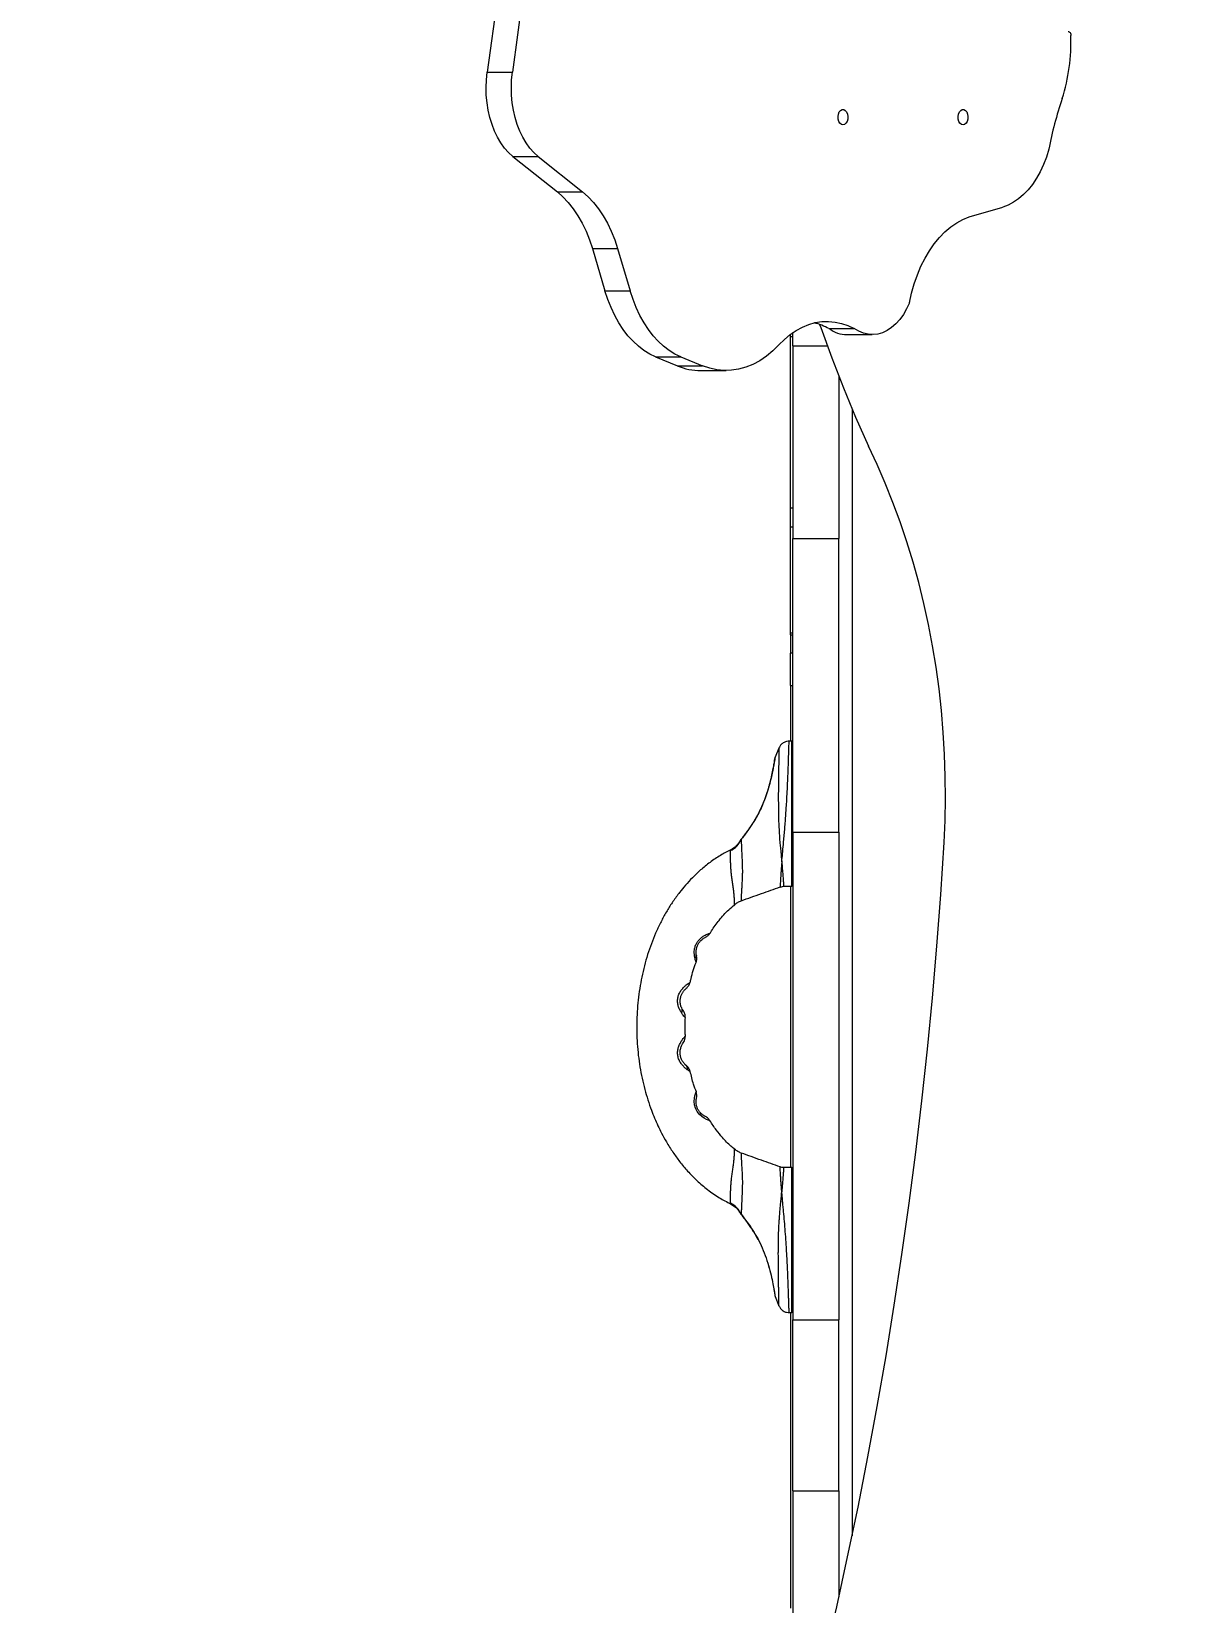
# Model space of a CAD drawing. Header units: millimetres. Extents: x -10374 to 11119, y -8221 to 9433.
# Drawn here: x 4682 to 5203, y 1272 to 1987 of the extents above; entities that cross this region are included whole.
import ezdxf

# ---------------------------------------------------------------- set-up
doc = ezdxf.new("R2010")
doc.units = ezdxf.units.MM
for name, color, linetype in [('DIKOM_ОБЪЕКТ', 7, 'Continuous'), ('DIKOM_РАЗМЕР_ЗОНА', 7, 'Continuous'), ('DIKOM_РАЗМЕР_ОБЪЕКТА', 7, 'Continuous')]:
    doc.layers.add(name, color=color, linetype=linetype)
doc.styles.add('style1', font='arial.ttf', dxfattribs={"width": 0.8})
doc.dimstyles.new('1-50', dxfattribs={"dimtxt": 300, "dimasz": 200, "dimexe": 100, "dimexo": 0, "dimgap": 100, "dimtad": 0, "dimdec": 0, "dimtxsty": 'style1', "dimcen": 0, "dimclrd": 7, "dimclre": 7, "dimadec": 1, "dimazin": 2, "dimtfac": 1, "dimtdec": 0, "dimtmove": 1, "dimatfit": 3, "dimfxl": 0, "dimlwd": 25, "dimlwe": 18, "dimarcsym": 0})

# ---------------------------------------------------------------- blocks, each defined once
blk = doc.blocks.new('*D15')
at = {"layer": 'Defpoints', "color": 0, "transparency": 16777216}
for p in [(-5227.87, 8308.78), (9119.43, -1150.4), (-5227.87, -1991.82)]:
    blk.add_point(p, dxfattribs=at)
at = {"layer": 'DIKOM_РАЗМЕР_ОБЪЕКТА', "color": 7, "lineweight": 18, "transparency": 16777216}
for p, q in [((-5227.87, -1991.82), (-5227.87, 8408.78)), ((9119.43, -1150.4), (9119.43, 8408.78))]:
    blk.add_line(p, q, dxfattribs=at)
at = {"layer": 'DIKOM_РАЗМЕР_ОБЪЕКТА', "color": 7, "lineweight": 25, "transparency": 16777216}
for p, q in [((-5027.87, 8308.78), (187.44, 8308.78)), ((8919.43, 8308.78), (1267.22, 8308.78))]:
    blk.add_line(p, q, dxfattribs=at)
at = {"layer": 'DIKOM_РАЗМЕР_ОБЪЕКТА', "color": 7, "transparency": 16777216}
for points in [[(-5027.87, 8342.11), (-5027.87, 8275.44), (-5227.87, 8308.78)], [(8919.43, 8342.11), (8919.43, 8275.44), (9119.43, 8308.78)]]:
    blk.add_solid(points, dxfattribs=at)
at = {"layer": 'DIKOM_РАЗМЕР_ОБЪЕКТА', "color": 0, "transparency": 16777216, "insert": (727.33, 8308.78), "char_height": 300, "attachment_point": 5, "style": 'style1'}
blk.add_mtext('14350', dxfattribs=at)
blk = doc.blocks.new('*D14')
at = {"layer": 'Defpoints', "color": 0, "transparency": 16777216}
for p in [(-7515.85, 9236.32), (11119.43, -1423.4), (-7515.85, -2401.58)]:
    blk.add_point(p, dxfattribs=at)
at = {"layer": 'DIKOM_РАЗМЕР_ЗОНА', "color": 7, "lineweight": 18, "transparency": 16777216}
for p, q in [((-7515.85, -2401.58), (-7515.85, 9336.32)), ((11119.43, -1423.4), (11119.43, 9336.32))]:
    blk.add_line(p, q, dxfattribs=at)
at = {"layer": 'DIKOM_РАЗМЕР_ЗОНА', "color": 7, "lineweight": 25, "transparency": 16777216}
for p, q in [((-7315.85, 9236.32), (77.56, 9236.32)), ((10919.43, 9236.32), (1157.34, 9236.32))]:
    blk.add_line(p, q, dxfattribs=at)
at = {"layer": 'DIKOM_РАЗМЕР_ЗОНА', "color": 7, "transparency": 16777216}
for points in [[(-7315.85, 9269.65), (-7315.85, 9202.98), (-7515.85, 9236.32)], [(10919.43, 9269.65), (10919.43, 9202.98), (11119.43, 9236.32)]]:
    blk.add_solid(points, dxfattribs=at)
at = {"layer": 'DIKOM_РАЗМЕР_ЗОНА', "color": 0, "transparency": 16777216, "insert": (617.45, 9236.32), "char_height": 300, "attachment_point": 5, "style": 'style1'}
blk.add_mtext('18650', dxfattribs=at)

msp = doc.modelspace()

# ---------------------------------------------------------------- linework, layer by layer
at = {"layer": 'DIKOM_ОБЪЕКТ', "color": 7, "linetype": 'Continuous', "lineweight": 15}
for p, q in [((4896.53, 2023.42), (4888.98, 1968.11)), ((4908.02, 2023.42), (4900.47, 1968.11)), ((4888.98, 1968.11), (4900.47, 1968.11)), ((4900.71, 1929.72), (4912.2, 1929.72)), ((4900.71, 1929.72), (4920.92, 1913.55)), ((4912.2, 1929.72), (4932.41, 1913.55)), ((4920.92, 1913.55), (4932.41, 1913.55)), ((5108.28, 1902.24), (5123.49, 1906.66)), ((4936.84, 1887.75), (4948.33, 1887.75)), ((4936.84, 1887.75), (4942.55, 1868.54)), ((4948.33, 1887.75), (4954.04, 1868.54)), ((4942.55, 1868.54), (4954.04, 1868.54)), ((5027, 1847.79), (5027, 1848.8)), ((5027, 1847.79), (5028, 1847.79)), ((5027, 1769.88), (5027, 1847.79)), ((5028, 1843.46), (5028, 1849.52)), ((5044.48, 1851.37), (5055.97, 1851.37)), ((5052.67, 1848.63), (5064.16, 1848.63)), ((4965.62, 1838.48), (4977.11, 1838.48)), ((4965.62, 1838.48), (4975.49, 1834.43)), ((4977.11, 1838.48), (4986.98, 1834.43)), ((5028, 1843.46), (5028, 1755.8)), ((5028, 1843.46), (5043.71, 1843.46)), ((4975.49, 1834.43), (4986.98, 1834.43)), ((4986.18, 1832.28), (4997.67, 1832.28)), ((5049, 1829.53), (5049, 1755.8)), ((5055, 1814.77), (5055, 1302.01)), ((5027, 1769.88), (5028, 1769.88)), ((5027, 1761.21), (5027, 1769.88)), ((5027, 1761.21), (5028, 1761.21)), ((5027, 1712.82), (5027, 1761.21)), ((5028, 1755.8), (5049, 1755.8)), ((5028, 1622.16), (5028, 1755.8)), ((5049, 1622.16), (5049, 1755.8)), ((5028, 1712.82), (5027, 1712.82)), ((5027, 1712.01), (5027, 1712.82)), ((5027, 1712.01), (5028, 1712.01)), ((5027, 1712.01), (5027, 1703.62)), ((5028, 1703.62), (5027, 1703.62)), ((5027, 1688.96), (5027, 1703.62)), ((5027, 1688.96), (5028, 1688.96)), ((5027, 1688.96), (5027, 1663.6)), ((5021.72, 1660.51), (5019.97, 1656.34)), ((5027.5, 1663.6), (5026.33, 1663.6)), ((5027.5, 1597.6), (5027.5, 1663.6)), ((5004.22, 1618.52), (5004.53, 1618.85)), ((5028, 1622.16), (5049, 1622.16)), ((5028, 1622.16), (5028, 1400.3)), ((5049, 1622.16), (5049, 1400.3)), ((5023, 1608.65), (5023, 1608.52)), ((5022.18, 1597.31), (5022.18, 1597.32)), ((5022.2, 1597.26), (5023.87, 1597.6)), ((5023.87, 1597.6), (5027.5, 1597.6)), ((5027, 1597.6), (5027, 1469.6)), ((5004.53, 1591), (5004.53, 1591.01)), ((4978.8, 1529.04), (4978.37, 1528.54)), ((4979.01, 1529.26), (4979.01, 1529.27)), ((4984.04, 1504.03), (4984.01, 1503.97)), ((4990.28, 1490.94), (4990.2, 1490.97)), ((5004.53, 1476.16), (5004.53, 1476.19)), ((5022.18, 1469.89), (5022.18, 1469.87)), ((5027.5, 1469.6), (5023.87, 1469.6)), ((5027.5, 1403.6), (5027.5, 1469.6)), ((5023, 1458.67), (5023, 1458.54)), ((5004.53, 1448.34), (5004.24, 1448.66)), ((5011.78, 1437.48), (5012.16, 1436.79)), ((5016.93, 1424.8), (5017.15, 1424.06)), ((5017.15, 1424.06), (5017.24, 1423.75)), ((5019.97, 1410.86), (5021.71, 1406.69)), ((5026.33, 1403.6), (5027.5, 1403.6)), ((5027, 1403.6), (5027, 1269.09)), ((5028, 1400.3), (5049, 1400.3)), ((5028, 1322.55), (5028, 1400.3)), ((5049, 1322.55), (5049, 1400.3)), ((5028, 1322.55), (5049, 1322.55)), ((5028, 1322.55), (5028, 1244.14)), ((5049, 1322.55), (5049, 1274.2))]:
    msp.add_line(p, q, dxfattribs=at)
at = {"layer": 'DIKOM_ОБЪЕКТ', "color": 7, "linetype": 'Continuous', "lineweight": 15, "flags": 128}
for points in [[(5153.24, 1986.6), (5153.49, 1986.56), (5153.73, 1986.45), (5153.94, 1986.27), (5154.14, 1986.04), (5154.3, 1985.75), (5154.42, 1985.41), (5154.5, 1985.05), (5154.53, 1984.67)], [(4900.71, 1929.72), (4898.75, 1931.48), (4896.92, 1933.53), (4895.23, 1935.86), (4893.7, 1938.45), (4892.35, 1941.25), (4891.18, 1944.26), (4890.21, 1947.43), (4889.45, 1950.74), (4888.91, 1954.15), (4888.59, 1957.63), (4888.49, 1961.14), (4888.63, 1964.64), (4888.98, 1968.11)], [(4912.2, 1929.72), (4910.24, 1931.48), (4908.41, 1933.53), (4906.72, 1935.86), (4905.19, 1938.45), (4903.84, 1941.25), (4902.67, 1944.26), (4901.7, 1947.43), (4900.94, 1950.74), (4900.4, 1954.15), (4900.08, 1957.63), (4899.98, 1961.14), (4900.12, 1964.64), (4900.47, 1968.11)], [(5050.82, 1944.1), (5050.09, 1944.29), (5049.44, 1944.83), (5048.94, 1945.68), (5048.64, 1946.74), (5048.58, 1947.88), (5048.76, 1949), (5049.16, 1949.97), (5049.75, 1950.67), (5050.45, 1951.05), (5051.19, 1951.05), (5051.89, 1950.67), (5052.47, 1949.97), (5052.88, 1949), (5053.06, 1947.88), (5053, 1946.74), (5052.7, 1945.68), (5052.2, 1944.83), (5051.55, 1944.29), (5050.82, 1944.1)], [(5105.46, 1944.1), (5104.73, 1944.29), (5104.07, 1944.83), (5103.57, 1945.68), (5103.27, 1946.74), (5103.21, 1947.88), (5103.4, 1949), (5103.8, 1949.97), (5104.39, 1950.67), (5105.09, 1951.05), (5105.83, 1951.05), (5106.53, 1950.67), (5107.11, 1949.97), (5107.52, 1949), (5107.7, 1947.88), (5107.64, 1946.74), (5107.34, 1945.68), (5106.84, 1944.83), (5106.19, 1944.29), (5105.46, 1944.1)], [(5144.46, 1932.98), (5143.36, 1929.4), (5142.06, 1925.99), (5140.57, 1922.77), (5138.9, 1919.77), (5137.07, 1917.01), (5135.09, 1914.52), (5132.97, 1912.32), (5130.73, 1910.41), (5128.39, 1908.83), (5125.97, 1907.58), (5123.49, 1906.66)], [(4920.92, 1913.55), (4923.46, 1911.31), (4925.88, 1908.74), (4928.15, 1905.87), (4930.26, 1902.72), (4932.2, 1899.31), (4933.95, 1895.66), (4935.5, 1891.8), (4936.84, 1887.75)], [(4932.41, 1913.55), (4934.95, 1911.31), (4937.37, 1908.74), (4939.64, 1905.87), (4941.75, 1902.72), (4943.69, 1899.31), (4945.44, 1895.66), (4946.99, 1891.8), (4948.33, 1887.75)], [(5081.03, 1863.15), (5082.02, 1867.53), (5083.24, 1871.78), (5084.67, 1875.86), (5086.31, 1879.74), (5088.15, 1883.4), (5090.18, 1886.82), (5092.37, 1889.97), (5094.73, 1892.84), (5097.22, 1895.39), (5099.84, 1897.62), (5102.57, 1899.52), (5105.39, 1901.06), (5108.28, 1902.24)], [(4965.62, 1838.48), (4962.92, 1839.77), (4960.29, 1841.39), (4957.76, 1843.33), (4955.33, 1845.58), (4953.03, 1848.13), (4950.86, 1850.95), (4948.85, 1854.03), (4947, 1857.35), (4945.33, 1860.9), (4943.84, 1864.63), (4942.55, 1868.54)], [(4977.11, 1838.48), (4974.41, 1839.77), (4971.78, 1841.39), (4969.25, 1843.33), (4966.82, 1845.58), (4964.52, 1848.13), (4962.35, 1850.95), (4960.34, 1854.03), (4958.49, 1857.35), (4956.82, 1860.9), (4955.33, 1864.63), (4954.04, 1868.54)], [(5081.03, 1863.15), (5079.76, 1860.36), (5078.31, 1857.8), (5076.68, 1855.51), (5074.9, 1853.51), (5072.98, 1851.83), (5070.96, 1850.49), (5068.86, 1849.5), (5066.7, 1848.88), (5064.51, 1848.63), (5062.31, 1848.76), (5060.14, 1849.27), (5058.02, 1850.14), (5055.97, 1851.37)], [(5021.68, 1843.96), (5024.2, 1846.48), (5026.84, 1848.68), (5029.58, 1850.55), (5032.41, 1852.08), (5035.31, 1853.26), (5038.25, 1854.09), (5041.23, 1854.54), (5044.23, 1854.64), (5047.21, 1854.36), (5050.18, 1853.72), (5053.1, 1852.72), (5055.97, 1851.37)], [(5040.2, 1853.26), (5040.7, 1851.82), (5045.73, 1838.03), (5051.02, 1824.43), (5056.58, 1811.05), (5062.39, 1797.88)], [(5021.68, 1843.96), (5018.9, 1841.2), (5015.98, 1838.79), (5012.95, 1836.74), (5009.82, 1835.07), (5006.62, 1833.78), (5003.37, 1832.89), (5000.08, 1832.39), (4996.78, 1832.3), (4993.48, 1832.61), (4990.21, 1833.32), (4986.98, 1834.43)], [(5096.83, 1617.52), (5097.27, 1627.53), (5097.45, 1637.55), (5097.38, 1647.58), (5097.05, 1657.6), (5096.47, 1667.59), (5095.63, 1677.55), (5094.53, 1687.45), (5093.18, 1697.3), (5091.58, 1707.07), (5089.73, 1716.75), (5087.64, 1726.33), (5085.3, 1735.8), (5082.72, 1745.14), (5079.9, 1754.35), (5076.85, 1763.4), (5073.57, 1772.29), (5070.06, 1781.01), (5066.33, 1789.55), (5062.39, 1797.88)], [(5021.72, 1660.51), (5021.72, 1660.51), (5021.72, 1660.36), (5021.71, 1659.9), (5021.69, 1658.85), (5021.67, 1657.67), (5021.64, 1655.98), (5021.61, 1653.7), (5021.57, 1651.52), (5021.54, 1648.91), (5021.52, 1647.95), (5021.51, 1646.94), (5021.5, 1645.88), (5021.48, 1644.76), (5021.47, 1643.58), (5021.46, 1642.35), (5021.43, 1638.27), (5021.44, 1633.96), (5021.45, 1632.84), (5021.46, 1631.72), (5021.48, 1630.59), (5021.51, 1629.46), (5021.54, 1628.33), (5021.57, 1627.18), (5021.61, 1626.04), (5021.67, 1624.88), (5021.77, 1622.95), (5021.85, 1621.56), (5021.91, 1620.73), (5021.92, 1620.51), (5021.93, 1620.46), (5021.93, 1620.44), (5021.93, 1620.44), (5021.93, 1620.44), (5021.93, 1620.44), (5021.93, 1620.44), (5021.93, 1620.44), (5021.93, 1620.44), (5021.93, 1620.44), (5021.93, 1620.44), (5022.03, 1619.12), (5022.17, 1617.41), (5022.28, 1616.21), (5022.39, 1614.96), (5022.54, 1613.44), (5022.7, 1611.8), (5022.78, 1610.89), (5022.88, 1609.89), (5022.9, 1609.66), (5022.92, 1609.47), (5022.95, 1609.14), (5022.96, 1609.06), (5022.97, 1608.9), (5022.98, 1608.78), (5023, 1608.65)], [(5015.05, 1636.43), (5014.96, 1636.49), (5014.95, 1636.5)], [(5023.1, 1170.66), (5025.79, 1180.41), (5031.7, 1202.57), (5037.37, 1224.86), (5042.81, 1247.26), (5048.01, 1269.78), (5052.97, 1292.4), (5057.69, 1315.12), (5062.17, 1337.95), (5066.41, 1360.86), (5070.41, 1383.86), (5074.16, 1406.95), (5077.67, 1430.11), (5080.93, 1453.34), (5083.94, 1476.64), (5086.71, 1499.99), (5089.23, 1523.41), (5091.5, 1546.87), (5093.53, 1570.38), (5095.3, 1593.93), (5096.83, 1617.52)], [(4990.2, 1490.97), (4990.1, 1491), (4989.57, 1491.19), (4988.77, 1491.53), (4987.74, 1492.06), (4986.59, 1492.84), (4985.45, 1493.87), (4984.46, 1495.15), (4983.74, 1496.61), (4983.33, 1498.16), (4983.2, 1499.71), (4983.29, 1501.14), (4983.51, 1502.31), (4983.74, 1503.18), (4984.04, 1504.03), (4984.04, 1504.03)], [(4988.84, 1492.47), (4988.59, 1492.62), (4988.27, 1492.79)], [(5012.07, 1436.96), (5012.04, 1437.08), (5012.07, 1437.26)]]:
    msp.add_lwpolyline(points, dxfattribs=at)
at = {"layer": 'DIKOM_ОБЪЕКТ', "color": 7, "linetype": 'Continuous', "lineweight": 15}
for centre, radius, start, end in [((5066.43, 1982.16), 88.13, 342.75143, 1.63675), ((5302.42, 1903.22), 160.74, 160.82161, 169.32994), ((5031.34, 1827.35), 27.37, 61.32906, 76.48723), ((5052.87, 1862.82), 14.2, 233.77657, 269.20627), ((4986.25, 1860.39), 28.11, 247.48213, 269.84506), ((5027.5, 1663.1), 0.5, 0, 90), ((4995.39, 1622.79), 9.95, 295.50173, 336.74096), ((5027.5, 1598.1), 0.5, 270, 0), ((4980.5, 1566.59), 3.58, 328.41403, 5.12436), ((4974.55, 1540.95), 3.17, 339.04893, 23.39301), ((4976.18, 1513.35), 4.24, 6.70584, 46.23477), ((4979.37, 1502.32), 4.97, 347.14561, 20.17666), ((5027.5, 1469.1), 0.5, 0, 90), ((4995.39, 1444.41), 9.95, 23.25653, 64.50349), ((5027.5, 1404.1), 0.5, 270, 0)]:
    msp.add_arc(centre, radius, start, end, dxfattribs=at)
for points, knots in [([(5026.59, 1663.6), (5026.09, 1663.58), (5025.07, 1663.53), (5023.63, 1662.89), (5022.42, 1661.87), (5021.95, 1660.96), (5021.71, 1660.51)], [0, 0, 0, 0, 0.242876, 0.498209, 0.754639, 1, 1, 1, 1]), ([(5023, 1608.65), (5023.11, 1609.88), (5023.33, 1612.33), (5023.68, 1616.04), (5023.99, 1619.48), (5024.26, 1622.5), (5024.51, 1625.61), (5024.75, 1628.73), (5024.97, 1631.89), (5025.2, 1635.51), (5025.43, 1639.62), (5025.61, 1643.52), (5025.76, 1646.73), (5025.86, 1649.31), (5025.97, 1652.23), (5026.08, 1655.35), (5026.17, 1657.98), (5026.22, 1659.87), (5026.26, 1661.19), (5026.3, 1662.42), (5026.33, 1663.39), (5026.33, 1663.53), (5026.33, 1663.6)], [0, 0, 0, 0, 0.062665, 0.125372, 0.166921, 0.210255, 0.250368, 0.292771, 0.334413, 0.375289, 0.436497, 0.500018, 0.538706, 0.578563, 0.619592, 0.6833, 0.749643, 0.790242, 0.831296, 0.872804, 0.93589, 1, 1, 1, 1]), ([(5019.84, 1655.46), (5019.82, 1655.39), (5019.8, 1655.25), (5019.6, 1654.09), (5019.27, 1652.28), (5018.79, 1649.83), (5018.15, 1646.88), (5017.3, 1643.57), (5016.27, 1640.05), (5015.39, 1637.68), (5014.95, 1636.5)], [0, 0, 0, 0, 0.12329, 0.248798, 0.374745, 0.500528, 0.625579, 0.750947, 0.875439, 1, 1, 1, 1]), ([(5015.05, 1636.43), (5015.51, 1637.68), (5016.42, 1640.17), (5017.48, 1643.91), (5018.34, 1647.42), (5018.99, 1650.54), (5019.46, 1653.12), (5019.78, 1655.01), (5019.96, 1656.18), (5019.97, 1656.28), (5019.98, 1656.33)], [0, 0, 0, 0, 0.124809, 0.249883, 0.376108, 0.502253, 0.62916, 0.756493, 0.883399, 1, 1, 1, 1]), ([(5019.99, 1656.37), (5019.94, 1656.23), (5019.84, 1655.94), (5019.84, 1655.63), (5019.84, 1655.47)], [0, 0, 0, 0, 0.477282, 1, 1, 1, 1]), ([(5014.95, 1636.5), (5014.64, 1635.73), (5014.04, 1634.24), (5012.97, 1631.94), (5011.85, 1629.77), (5010.73, 1627.84), (5009.83, 1626.38), (5008.89, 1624.94), (5007.71, 1623.23), (5006.56, 1621.66), (5005.65, 1620.44), (5005.01, 1619.6), (5004.54, 1618.98), (5004.47, 1618.89), (5004.44, 1618.85)], [0, 0, 0, 0, 0.081741, 0.15636, 0.253157, 0.333247, 0.39661, 0.447605, 0.537898, 0.66057, 0.733512, 0.814864, 0.903413, 1, 1, 1, 1]), ([(5004.53, 1618.85), (5004.77, 1619.15), (5005.23, 1619.75), (5006.39, 1621.26), (5007.75, 1623.09), (5009.27, 1625.25), (5010.82, 1627.69), (5012.35, 1630.39), (5013.79, 1633.31), (5014.63, 1635.39), (5015.05, 1636.43)], [0, 0, 0, 0, 0.127621, 0.254182, 0.380617, 0.505084, 0.629622, 0.752881, 0.876455, 1, 1, 1, 1]), ([(5004.22, 1618.52), (5003.65, 1617.61), (5002.5, 1615.78), (5000.65, 1614.68), (4999.72, 1614.13)], [0, 0, 0, 0, 0.500021, 1, 1, 1, 1]), ([(5004.44, 1618.85), (5004.38, 1618.77), (5004.3, 1618.67), (5004.25, 1618.56), (5004.23, 1618.53)], [0, 0, 0, 0, 0.772389, 1, 1, 1, 1]), ([(5004.53, 1618.85), (5004.54, 1618.58), (5004.56, 1618.05), (5004.61, 1616.58), (5004.69, 1614.67), (5004.79, 1612.4), (5004.92, 1609.92), (5005.02, 1607.4), (5005.07, 1604.95), (5005.05, 1602.62), (5004.96, 1600.4), (5004.84, 1598.3), (5004.72, 1596.35), (5004.62, 1594.59), (5004.56, 1593.12), (5004.53, 1591.99), (5004.53, 1591.23), (5004.53, 1591.08), (5004.53, 1591)], [0, 0, 0, 0, 0.080362, 0.158533, 0.23219, 0.300308, 0.361921, 0.417751, 0.470232, 0.521709, 0.573679, 0.627957, 0.68491, 0.744245, 0.806422, 0.869829, 0.934632, 1, 1, 1, 1]), ([(4999.74, 1614.1), (4998.2, 1613.32), (4994.94, 1611.66), (4990.38, 1608.57), (4986.11, 1605.14), (4982.39, 1601.63), (4979.23, 1598.2), (4976.27, 1594.58), (4973.47, 1590.72), (4970.76, 1586.44), (4968.31, 1582.03), (4965.33, 1575.87), (4962.19, 1567.76), (4959.42, 1557.61), (4957.65, 1547.17), (4956.87, 1536.57), (4957.09, 1525.94), (4958.3, 1515.43), (4960.47, 1505.28), (4962.93, 1497.55), (4965.09, 1492.09), (4966.63, 1488.62), (4968.42, 1484.99), (4970.64, 1480.95), (4973.36, 1476.62), (4976.57, 1472.19), (4980.2, 1467.85), (4984.42, 1463.54), (4989.24, 1459.46), (4994.34, 1455.86), (4998.01, 1453.98), (4999.74, 1453.09)], [0, 0, 0, 0, 0.027025, 0.057205, 0.085928, 0.112733, 0.137185, 0.158854, 0.185893, 0.211794, 0.238124, 0.264796, 0.318859, 0.373826, 0.429211, 0.484394, 0.539932, 0.595369, 0.649803, 0.701993, 0.722121, 0.741783, 0.761423, 0.785314, 0.814066, 0.841254, 0.870906, 0.902519, 0.935589, 0.969628, 1, 1, 1, 1]), ([(4999.67, 1613.8), (4999.7, 1614.05), (4999.73, 1614.29), (4999.72, 1614.13), (4999.72, 1614.13)], [0, 0, 0, 0, 0.998998, 1, 1, 1, 1]), ([(5000.26, 1601.88), (5000.18, 1602.51), (5000.02, 1603.78), (4999.86, 1605.68), (4999.76, 1607.54), (4999.72, 1609.3), (4999.69, 1610.87), (4999.68, 1612.19), (4999.68, 1613.22), (4999.67, 1613.61), (4999.67, 1613.8)], [0, 0, 0, 0, 0.099155, 0.203179, 0.314643, 0.435175, 0.565596, 0.704019, 0.849956, 1, 1, 1, 1]), ([(5001.54, 1589.3), (5001.54, 1589.29), (5001.55, 1589.2), (5001.55, 1589.54), (5001.53, 1590.35), (5001.47, 1591.69), (5001.36, 1593.4), (5001.17, 1595.38), (5000.9, 1597.49), (5000.57, 1599.68), (5000.36, 1601.16), (5000.26, 1601.88)], [0, 0, 0, 0, 0.002541, 0.149531, 0.294645, 0.434769, 0.568605, 0.69173, 0.803239, 0.90467, 1, 1, 1, 1]), ([(5023, 1608.52), (5022.96, 1607.99), (5022.88, 1607.05), (5022.76, 1605.48), (5022.63, 1603.76), (5022.49, 1601.92), (5022.38, 1600.31), (5022.3, 1599.02), (5022.24, 1598.07), (5022.2, 1597.46), (5022.19, 1597.36), (5022.18, 1597.31)], [0, 0, 0, 0, 0.079172, 0.141283, 0.251762, 0.376197, 0.500379, 0.625762, 0.75054, 0.874845, 1, 1, 1, 1]), ([(5023, 1608.52), (5023, 1608.52), (5023.01, 1608.45), (5023.03, 1608.22), (5023.12, 1607.21), (5023.23, 1605.75), (5023.37, 1604.04), (5023.48, 1602.65), (5023.57, 1601.44), (5023.65, 1600.4), (5023.72, 1599.54), (5023.77, 1598.83), (5023.82, 1598.2), (5023.86, 1597.7), (5023.86, 1597.63), (5023.87, 1597.6)], [0, 0, 0, 0, 0.001041, 0.00964, 0.033851, 0.151325, 0.239179, 0.330892, 0.418374, 0.500451, 0.589417, 0.667638, 0.750685, 0.876105, 1, 1, 1, 1]), ([(5004.55, 1591), (5007.61, 1592.09), (5013.48, 1594.19), (5019.36, 1596.3), (5022.19, 1597.31)], [0, 0, 0, 0, 0.519124, 1, 1, 1, 1]), ([(4990.36, 1576.2), (4990.59, 1576.57), (4991.81, 1578.63), (4994.56, 1582.29), (4998.05, 1586.36), (5000.69, 1588.45), (5001.63, 1589.19)], [0, 0, 0, 0, 0.075492, 0.41595, 0.792647, 1, 1, 1, 1]), ([(5001.53, 1589.28), (5001.99, 1589.63), (5002.93, 1590.34), (5004.01, 1590.78), (5004.55, 1591)], [0, 0, 0, 0, 0.499984, 1, 1, 1, 1]), ([(4983.55, 1564.72), (4983.47, 1565.07), (4983.31, 1565.76), (4983.17, 1567.16), (4983.23, 1568.71), (4983.59, 1570.33), (4984.29, 1571.87), (4985.28, 1573.21), (4986.44, 1574.28), (4987.62, 1575.09), (4988.67, 1575.64), (4989.52, 1575.99), (4990.07, 1576.18), (4990.41, 1576.29), (4990.31, 1576.26), (4990.27, 1576.25)], [0, 0, 0, 0, 0.085699, 0.166299, 0.241138, 0.310759, 0.377834, 0.446215, 0.519674, 0.598945, 0.68297, 0.770174, 0.858676, 0.947237, 1, 1, 1, 1]), ([(4984.06, 1566.91), (4984.05, 1567.12), (4984.02, 1567.43), (4984.03, 1567.99), (4984.08, 1568.61), (4984.21, 1569.39), (4984.48, 1570.25), (4984.76, 1570.9), (4985.09, 1571.52), (4985.47, 1572.08), (4985.86, 1572.57), (4986.35, 1573.09), (4986.8, 1573.48), (4987.18, 1573.76), (4987.69, 1574.1), (4988.13, 1574.33), (4988.2, 1574.37), (4988.23, 1574.38)], [0, 0, 0, 0, 0.0937, 0.136307, 0.176787, 0.264939, 0.309417, 0.353572, 0.397768, 0.442377, 0.486774, 0.531283, 0.614373, 0.659727, 0.708225, 0.885118, 1, 1, 1, 1]), ([(4988.27, 1574.4), (4988.69, 1574.64), (4989.55, 1575.14), (4990.11, 1575.9), (4990.39, 1576.29)], [0, 0, 0, 0, 0.494207, 1, 1, 1, 1]), ([(4984.05, 1563.12), (4984.18, 1563.58), (4984.44, 1564.51), (4984.29, 1565.49), (4984.21, 1565.98)], [0, 0, 0, 0, 0.505623, 1, 1, 1, 1]), ([(4984.2, 1566.03), (4984.21, 1566), (4984.24, 1565.88), (4984.18, 1566.07), (4984.1, 1566.63), (4984.06, 1566.91)], [0, 0, 0, 0, 0.157075, 0.579113, 1, 1, 1, 1]), ([(4981.38, 1553.92), (4981.49, 1554.46), (4982.1, 1557.54), (4983.1, 1560.62), (4984.05, 1563.12), (4984.09, 1563.2)], [0, 0, 0, 0, 0.171691, 0.972305, 1, 1, 1, 1]), ([(4984.01, 1563.23), (4984.01, 1563.23), (4984.01, 1563.23), (4983.79, 1563.84), (4983.63, 1564.42), (4983.55, 1564.72)], [0, 0, 0, 0, 0.413323, 0.707661, 1, 1, 1, 1]), ([(4977.51, 1539.82), (4977.25, 1540.22), (4976.76, 1540.99), (4976.05, 1542.59), (4975.6, 1544.4), (4975.56, 1546.32), (4976.01, 1548.18), (4976.87, 1549.85), (4977.95, 1551.25), (4979.06, 1552.33), (4980.03, 1553.09), (4980.76, 1553.59), (4981.18, 1553.85), (4981.36, 1553.96), (4981.32, 1553.93), (4981.31, 1553.93)], [0, 0, 0, 0, 0.087812, 0.169814, 0.245399, 0.316109, 0.386232, 0.460026, 0.540612, 0.62717, 0.71709, 0.807911, 0.899125, 0.989914, 1, 1, 1, 1]), ([(4979.58, 1551.18), (4979.99, 1551.57), (4980.8, 1552.34), (4981.15, 1553.41), (4981.33, 1553.94)], [0, 0, 0, 0, 0.499778, 1, 1, 1, 1]), ([(4977.46, 1542.21), (4977.34, 1542.47), (4977.18, 1542.85), (4976.98, 1543.58), (4976.85, 1544.18), (4976.78, 1544.87), (4976.77, 1545.64), (4976.84, 1546.42), (4977, 1547.19), (4977.22, 1547.91), (4977.49, 1548.55), (4977.79, 1549.11), (4978.17, 1549.7), (4978.61, 1550.26), (4979.15, 1550.82), (4979.53, 1551.13), (4979.54, 1551.14), (4979.54, 1551.15)], [0, 0, 0, 0, 0.092952, 0.135393, 0.176248, 0.220484, 0.264721, 0.30898, 0.353226, 0.397421, 0.441739, 0.485053, 0.53041, 0.613241, 0.707183, 0.883609, 1, 1, 1, 1]), ([(4978.14, 1541.01), (4978.15, 1541), (4978.18, 1540.96), (4978.1, 1541.08), (4977.92, 1541.33), (4977.64, 1541.85), (4977.46, 1542.21)], [0, 0, 0, 0, 0.145891, 0.364475, 0.573451, 1, 1, 1, 1]), ([(4979.09, 1537.84), (4979.08, 1537.85), (4979.05, 1537.88), (4978.74, 1538.22), (4978.23, 1538.8), (4977.75, 1539.48), (4977.51, 1539.82)], [0, 0, 0, 0, 0.227295, 0.485556, 0.743059, 1, 1, 1, 1]), ([(4979.1, 1537.83), (4979.08, 1538.39), (4979.03, 1539.52), (4978.46, 1540.49), (4978.17, 1540.97)], [0, 0, 0, 0, 0.500212, 1, 1, 1, 1]), ([(4979.17, 1529.28), (4979.12, 1529.99), (4978.89, 1532.84), (4979.05, 1535.7), (4979.16, 1537.84)], [0, 0, 0, 0, 0.251047, 1, 1, 1, 1]), ([(4980.4, 1513.85), (4980.13, 1514.04), (4979.61, 1514.41), (4978.55, 1515.33), (4977.43, 1516.56), (4976.43, 1518.09), (4975.74, 1519.87), (4975.52, 1521.78), (4975.76, 1523.66), (4976.36, 1525.37), (4977.12, 1526.82), (4977.88, 1527.93), (4978.49, 1528.69), (4979, 1529.26), (4979.01, 1529.26), (4979.01, 1529.26)], [0, 0, 0, 0, 0.081003, 0.159991, 0.234907, 0.30442, 0.368753, 0.431021, 0.495823, 0.566305, 0.642164, 0.722118, 0.803629, 0.884998, 1, 1, 1, 1]), ([(4976.98, 1520.19), (4976.92, 1520.41), (4976.77, 1521.01), (4976.74, 1521.99), (4976.85, 1523.31), (4977.27, 1524.76), (4977.92, 1526), (4978.43, 1526.8), (4978.99, 1527.74), (4979.06, 1528.85), (4979.1, 1529.36)], [0, 0, 0, 0, 0.045692, 0.123233, 0.190135, 0.327604, 0.495849, 0.685982, 0.854102, 1, 1, 1, 1]), ([(4979.37, 1516.16), (4979.13, 1516.38), (4978.7, 1516.76), (4977.8, 1517.96), (4977.18, 1519.19), (4977.02, 1519.97), (4976.98, 1520.19)], [0, 0, 0, 0, 0.382831, 0.679735, 0.907873, 1, 1, 1, 1]), ([(4979.12, 1516.42), (4979, 1516.53), (4978.8, 1516.72), (4978.5, 1517.09), (4978.37, 1517.25)], [0, 0, 0, 0, 0.590376, 1, 1, 1, 1]), ([(4981.33, 1513.25), (4981.29, 1513.38), (4981.24, 1513.57), (4981.15, 1513.84), (4981.07, 1514.05), (4980.98, 1514.25), (4980.84, 1514.53), (4980.55, 1515.01), (4980.04, 1515.56), (4979.44, 1516.12), (4979.12, 1516.42)], [0, 0, 0, 0, 0.066495, 0.097544, 0.127823, 0.160332, 0.19944, 0.308846, 0.629805, 1, 1, 1, 1]), ([(4981.21, 1513.32), (4981.25, 1513.3), (4981.35, 1513.24), (4981.02, 1513.43), (4980.61, 1513.71), (4980.4, 1513.85)], [0, 0, 0, 0, 0.223933, 0.610018, 1, 1, 1, 1]), ([(4984.17, 1504.03), (4983.73, 1505.17), (4982.54, 1508.21), (4981.82, 1511.38), (4981.37, 1513.36)], [0, 0, 0, 0, 0.376995, 1, 1, 1, 1]), ([(4988.27, 1492.79), (4988.29, 1492.78), (4988.31, 1492.77), (4988.12, 1492.86), (4987.78, 1493.05), (4987.3, 1493.34), (4986.72, 1493.77), (4986.01, 1494.42), (4985.34, 1495.26), (4984.87, 1496.06), (4984.57, 1496.7), (4984.34, 1497.36), (4984.13, 1498.19), (4984.04, 1498.92), (4984.02, 1499.5), (4984.03, 1499.99), (4984.08, 1500.47), (4984.16, 1501), (4984.19, 1501.13), (4984.22, 1501.22)], [0, 0, 0, 0, 0.083441, 0.168192, 0.249604, 0.315348, 0.37408, 0.436576, 0.498944, 0.530345, 0.561636, 0.592766, 0.624399, 0.686962, 0.7173, 0.749568, 0.809155, 0.875066, 1, 1, 1, 1]), ([(4990.32, 1490.93), (4990.14, 1491.23), (4989.77, 1491.82), (4989.08, 1492.3), (4988.74, 1492.53)], [0, 0, 0, 0, 0.51373, 1, 1, 1, 1]), ([(5001.6, 1477.97), (5001.02, 1478.42), (4999, 1479.97), (4996.22, 1482.96), (4993.09, 1486.84), (4991.21, 1489.46), (4990.37, 1490.95), (4990.35, 1490.98)], [0, 0, 0, 0, 0.127971, 0.441321, 0.7041, 0.993751, 1, 1, 1, 1]), ([(5000.26, 1465.31), (5000.36, 1466.03), (5000.57, 1467.53), (5000.9, 1469.72), (5001.17, 1471.84), (5001.36, 1473.82), (5001.47, 1475.54), (5001.53, 1476.86), (5001.55, 1477.73), (5001.54, 1477.84), (5001.54, 1477.9)], [0, 0, 0, 0, 0.095865, 0.197558, 0.309598, 0.433761, 0.568367, 0.709806, 0.855883, 1, 1, 1, 1]), ([(5004.53, 1476.2), (5004, 1476.42), (5002.92, 1476.86), (5001.99, 1477.56), (5001.53, 1477.91)], [0, 0, 0, 0, 0.500012, 1, 1, 1, 1]), ([(5022.19, 1469.89), (5019.36, 1470.9), (5013.48, 1473), (5007.59, 1475.11), (5004.53, 1476.2)], [0, 0, 0, 0, 0.480367, 1, 1, 1, 1]), ([(5004.53, 1476.19), (5004.53, 1476.15), (5004.53, 1476.09), (5004.53, 1475.83), (5004.53, 1475.53), (5004.53, 1475.03), (5004.56, 1474.17), (5004.61, 1472.71), (5004.71, 1470.91), (5004.82, 1469.09), (5004.92, 1467.5), (5004.98, 1466.21), (5005.03, 1464.89), (5005.06, 1463.53), (5005.06, 1462.14), (5005.04, 1460.71), (5005, 1459.28), (5004.95, 1458.12), (5004.91, 1457.23), (5004.88, 1456.54), (5004.85, 1455.92), (5004.82, 1455.23), (5004.78, 1454.56), (5004.75, 1453.84), (5004.71, 1452.97), (5004.67, 1451.96), (5004.62, 1450.9), (5004.58, 1449.88), (5004.55, 1448.95), (5004.54, 1448.55), (5004.53, 1448.34)], [0, 0, 0, 0, 0.03936, 0.073569, 0.102321, 0.125375, 0.189214, 0.249997, 0.311995, 0.375379, 0.407586, 0.438155, 0.471336, 0.500884, 0.531632, 0.563547, 0.59468, 0.626068, 0.641858, 0.657493, 0.6754, 0.688501, 0.711362, 0.729456, 0.750952, 0.791033, 0.832457, 0.875346, 0.935644, 1, 1, 1, 1]), ([(5023.87, 1469.6), (5023.59, 1469.61), (5023.01, 1469.63), (5022.46, 1469.8), (5022.18, 1469.89)], [0, 0, 0, 0, 0.499973, 1, 1, 1, 1]), ([(5023, 1458.67), (5022.96, 1459.2), (5022.88, 1460.14), (5022.76, 1461.71), (5022.63, 1463.44), (5022.49, 1465.27), (5022.38, 1466.88), (5022.3, 1468.18), (5022.24, 1469.12), (5022.2, 1469.73), (5022.19, 1469.83), (5022.18, 1469.89)], [0, 0, 0, 0, 0.079166, 0.141276, 0.251849, 0.376392, 0.500521, 0.625794, 0.750722, 0.875019, 1, 1, 1, 1]), ([(5023.87, 1469.6), (5023.86, 1469.56), (5023.86, 1469.49), (5023.82, 1468.99), (5023.77, 1468.35), (5023.71, 1467.63), (5023.64, 1466.66), (5023.54, 1465.26), (5023.43, 1463.89), (5023.35, 1462.9), (5023.32, 1462.48), (5023.28, 1462.04), (5023.25, 1461.59), (5023.19, 1460.96), (5023.13, 1460.22), (5023.07, 1459.45), (5023.03, 1458.99), (5023.01, 1458.76), (5023, 1458.7), (5023, 1458.68), (5023, 1458.67)], [0, 0, 0, 0, 0.125177, 0.246971, 0.335173, 0.413852, 0.499414, 0.61831, 0.748238, 0.773158, 0.798193, 0.823343, 0.848611, 0.873998, 0.927361, 0.966147, 0.990359, 0.997002, 0.998958, 1, 1, 1, 1]), ([(4999.67, 1453.39), (4999.67, 1453.59), (4999.68, 1453.97), (4999.68, 1455), (4999.69, 1456.31), (4999.72, 1457.89), (4999.76, 1459.65), (4999.86, 1461.5), (5000.02, 1463.4), (5000.18, 1464.68), (5000.26, 1465.31)], [0, 0, 0, 0, 0.15074, 0.296063, 0.433644, 0.56429, 0.684859, 0.79671, 0.900213, 1, 1, 1, 1]), ([(5021.72, 1406.7), (5021.72, 1406.74), (5021.72, 1406.83), (5021.7, 1407.65), (5021.68, 1408.76), (5021.66, 1409.98), (5021.64, 1411.17), (5021.63, 1412.16), (5021.62, 1412.85), (5021.61, 1413.61), (5021.59, 1414.44), (5021.58, 1415.33), (5021.56, 1416.3), (5021.55, 1417.39), (5021.53, 1418.69), (5021.51, 1420.25), (5021.49, 1421.93), (5021.47, 1423.48), (5021.45, 1425.14), (5021.44, 1426.94), (5021.43, 1429.1), (5021.43, 1431.21), (5021.44, 1433.68), (5021.47, 1436.38), (5021.54, 1439.38), (5021.65, 1442.08), (5021.78, 1444.54), (5021.92, 1446.65), (5022.09, 1448.81), (5022.27, 1450.89), (5022.44, 1452.79), (5022.6, 1454.37), (5022.73, 1455.78), (5022.87, 1457.17), (5022.95, 1458.08), (5023, 1458.54)], [0, 0, 0, 0, 0.056653, 0.119882, 0.160987, 0.203055, 0.245554, 0.261703, 0.27843, 0.295746, 0.313671, 0.332229, 0.35144, 0.371308, 0.39406, 0.422487, 0.453301, 0.477794, 0.497086, 0.53124, 0.559895, 0.593544, 0.622846, 0.665906, 0.707128, 0.748495, 0.779291, 0.810896, 0.839095, 0.873733, 0.904148, 0.927555, 0.949788, 0.974669, 1, 1, 1, 1]), ([(5026.33, 1403.6), (5026.33, 1403.66), (5026.33, 1403.8), (5026.3, 1404.88), (5026.25, 1406.55), (5026.19, 1408.61), (5026.11, 1410.82), (5026.04, 1413.01), (5025.94, 1415.75), (5025.81, 1419.08), (5025.66, 1422.71), (5025.5, 1426.08), (5025.34, 1429.13), (5025.13, 1432.71), (5024.86, 1436.89), (5024.52, 1441.62), (5024.13, 1446.26), (5023.78, 1450.08), (5023.5, 1453.05), (5023.3, 1455.21), (5023.16, 1456.75), (5023.07, 1457.83), (5023.02, 1458.29), (5023, 1458.54)], [0, 0, 0, 0, 0.063925, 0.126844, 0.188757, 0.249665, 0.294275, 0.337713, 0.379977, 0.441151, 0.499693, 0.542402, 0.584076, 0.624715, 0.686295, 0.749591, 0.811903, 0.874336, 0.911483, 0.944849, 0.97563, 0.987093, 1, 1, 1, 1]), ([(4999.72, 1453.06), (4999.72, 1453.06), (4999.73, 1452.91), (4999.7, 1453.15), (4999.67, 1453.39)], [0, 0, 0, 0, 0.001082, 1, 1, 1, 1]), ([(4999.72, 1453.06), (5000.65, 1452.51), (5002.5, 1451.41), (5003.65, 1449.59), (5004.22, 1448.67)], [0, 0, 0, 0, 0.500005, 1, 1, 1, 1]), ([(5004.24, 1448.66), (5004.25, 1448.63), (5004.3, 1448.52), (5004.38, 1448.41), (5004.45, 1448.33)], [0, 0, 0, 0, 0.233558, 1, 1, 1, 1]), ([(5004.44, 1448.34), (5004.48, 1448.29), (5004.56, 1448.19), (5005.01, 1447.6), (5005.7, 1446.68), (5006.66, 1445.4), (5007.84, 1443.78), (5009.18, 1441.83), (5010.62, 1439.57), (5011.58, 1437.84), (5012.07, 1436.97)], [0, 0, 0, 0, 0.108056, 0.220729, 0.3393, 0.462509, 0.590748, 0.723143, 0.859816, 1, 1, 1, 1]), ([(5004.53, 1448.34), (5004.7, 1448.13), (5005.02, 1447.71), (5006, 1446.45), (5007.59, 1444.34), (5009.84, 1441.16), (5011.33, 1438.56), (5012.07, 1437.26)], [0, 0, 0, 0, 0.127096, 0.253698, 0.505428, 0.754469, 1, 1, 1, 1]), ([(5012.07, 1437.26), (5012.78, 1435.87), (5014.19, 1433.09), (5015.95, 1428.46), (5017.35, 1423.84), (5018.41, 1419.49), (5019.16, 1415.74), (5019.66, 1412.92), (5019.94, 1411.12), (5019.97, 1410.95), (5019.98, 1410.87)], [0, 0, 0, 0, 0.125119, 0.249257, 0.374414, 0.500483, 0.626899, 0.753824, 0.881326, 1, 1, 1, 1]), ([(5019.42, 1414.04), (5019.44, 1413.95), (5019.55, 1413.35), (5019.68, 1412.62), (5019.8, 1411.88), (5019.82, 1411.76), (5019.84, 1411.71)], [0, 0, 0, 0, 0.059997, 0.372674, 0.687663, 1, 1, 1, 1]), ([(5019.83, 1411.75), (5019.84, 1411.58), (5019.84, 1411.24), (5019.94, 1410.96), (5019.99, 1410.83)], [0, 0, 0, 0, 0.507767, 1, 1, 1, 1]), ([(5021.71, 1406.68), (5021.95, 1406.24), (5022.42, 1405.32), (5023.63, 1404.3), (5025.06, 1403.66), (5026.08, 1403.62), (5026.58, 1403.6)], [0, 0, 0, 0, 0.245307, 0.501689, 0.757042, 1, 1, 1, 1])]:
    msp.add_open_spline(points, degree=3, knots=knots, dxfattribs=at)

# ---------------------------------------------------------------- dimensions: what is measured, and where the dimension line sits
at = {"layer": 'DIKOM_РАЗМЕР_ЗОНА'}
dim = msp.add_linear_dim(base=(-7515.85, 9236.32), p1=(11119.43, -1423.4), p2=(-7515.85, -2401.58), angle=180, text='18650', dimstyle='1-50', override={"dimscale": 1, "dimtix": 0, "dimtofl": 1, "dimtmove": 1, "dimatfit": 3}, dxfattribs=at)
dim.commit()
dim.dimension.update_dxf_attribs({"geometry": '*D14', "text_midpoint": (617.45, 9236.32), "dimtype": 160})
at = {"layer": 'DIKOM_РАЗМЕР_ОБЪЕКТА'}
dim = msp.add_linear_dim(base=(-5227.87, 8308.78), p1=(9119.43, -1150.4), p2=(-5227.87, -1991.82), angle=180, text='14350', dimstyle='1-50', override={"dimscale": 1, "dimtix": 0, "dimtofl": 1, "dimtmove": 1, "dimatfit": 3}, dxfattribs=at)
dim.commit()
dim.dimension.update_dxf_attribs({"geometry": '*D15', "text_midpoint": (727.33, 8308.78), "dimtype": 160})

doc.saveas('drawing.dxf')
